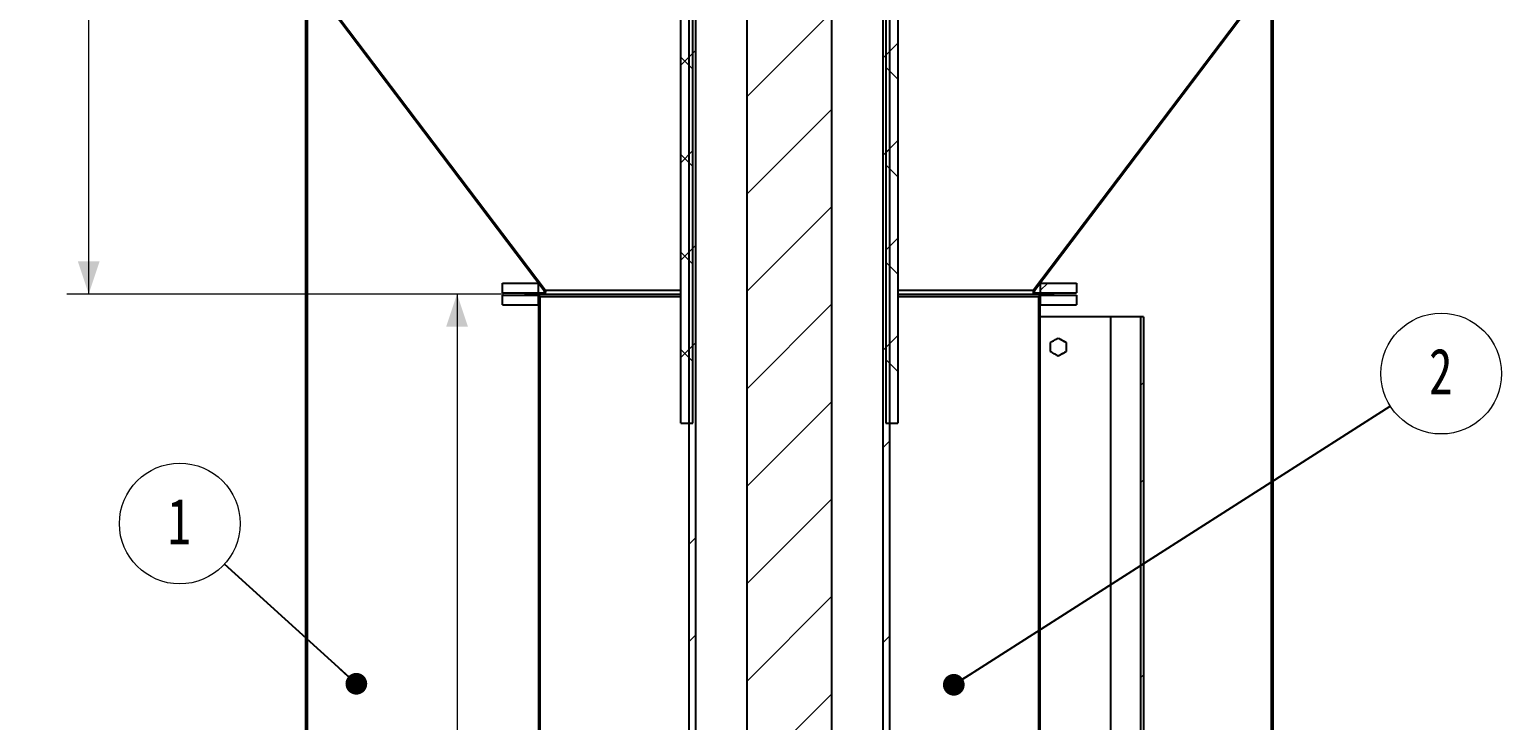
# Model space of a CAD drawing. Header units: millimetres. Extents: x 2 to 418, y 2 to 295.
# Drawn here: x 93.3 to 161.1, y 156 to 187.8 of the extents above; entities that cross this region are included whole.
import ezdxf

# ---------------------------------------------------------------- set-up
doc = ezdxf.new("R2010")
doc.units = ezdxf.units.MM
doc.styles.add('SLDTEXTSTYLE0', font='TXT', dxfattribs={"width": 0.75})
doc.dimstyles.new('SLDDIMSTYLE1', dxfattribs={"dimtxt": 2.116667, "dimasz": 1.5, "dimexe": 0, "dimexo": 0.0625, "dimgap": 0.529167, "dimtad": 1, "dimdec": 1, "dimlfac": 18, "dimrnd": 1e-09, "dimzin": 4, "dimdsep": 46, "dimtxsty": 'SLDTEXTSTYLE0', "dimsah": 1, "dimcen": 0.09, "dimadec": 0, "dimazin": 1, "dimtfac": 1, "dimtdec": 0, "dimtofl": 0, "dimtmove": 0, "dimatfit": 3, "dimfxl": 1, "dimfrac": 2, "dimtolj": 1, "dimtzin": 12, "dimarcsym": 0})
doc.dimstyles.new('SLDDIMSTYLE3', dxfattribs={"dimtxt": 0.18, "dimasz": 1, "dimexe": 0, "dimexo": 0.0625, "dimgap": 0, "dimtad": 0, "dimtih": 1, "dimtoh": 1, "dimdec": 0, "dimrnd": 1e-09, "dimzin": 0, "dimdsep": 46, "dimtxsty": 'Standard', "dimblk1": 'DOT', "dimblk2": 'DOT', "dimsah": 1, "dimcen": 0.09, "dimadec": 0, "dimazin": 0, "dimtfac": 1, "dimtdec": 0, "dimtofl": 0, "dimtmove": 0, "dimatfit": 3, "dimldrblk": 'DOT', "dimfxl": 1, "dimfrac": 2, "dimtolj": 1, "dimtzin": 0, "dimarcsym": 0})

# ---------------------------------------------------------------- blocks, each defined once
blk = doc.blocks.new('_D_5')
at = {"color": 7, "linetype": 'Continuous', "lineweight": 18, "transparency": 16777216}
for p, q in [((103.016, 215.226), (95.014, 215.226)), ((96.014, 175.615), (96.014, 215.226)), ((115.127, 175.615), (95.014, 175.615))]:
    blk.add_line(p, q, dxfattribs=at)
for points in [[(96.014, 215.226), (95.514, 213.726), (96.514, 213.726)], [(96.014, 175.615), (96.514, 177.115), (95.514, 177.115)]]:
    blk.add_solid(points, dxfattribs=at)
at = {"color": 7, "linetype": 'Continuous', "lineweight": 18, "transparency": 16777216, "insert": (93.285, 194.794), "char_height": 2.1167, "attachment_point": 1, "rotation": 90, "style": 'SLDTEXTSTYLE0'}
blk.add_mtext('713.0', dxfattribs=at)
blk = doc.blocks.new('_D_7')
at = {"color": 7, "linetype": 'Continuous', "lineweight": 18, "transparency": 16777216}
for p, q in [((115.127, 175.615), (111.986, 175.615)), ((112.986, 175.615), (112.986, 129.115))]:
    blk.add_line(p, q, dxfattribs=at)
for points in [[(112.986, 175.615), (112.486, 174.115), (113.486, 174.115)], [(112.986, 129.115), (113.486, 130.615), (112.486, 130.615)]]:
    blk.add_solid(points, dxfattribs=at)
at = {"color": 7, "linetype": 'Continuous', "lineweight": 18, "transparency": 16777216, "insert": (110.258, 148.281), "char_height": 2.1167, "attachment_point": 1, "rotation": 90, "style": 'SLDTEXTSTYLE0'}
blk.add_mtext('837.0', dxfattribs=at)
blk = doc.blocks.new('SW_NOTE_7')
at = {"color": 0, "linetype": 'Continuous', "lineweight": 0}
blk.add_circle((2.344, 1.497), 2.782, dxfattribs=at)
at = {"color": 0, "linetype": 'Continuous', "lineweight": 0, "insert": (2.323, 2.659), "char_height": 2.117, "attachment_point": 2, "style": 'SLDTEXTSTYLE0'}
blk.add_mtext('2', dxfattribs=at)
blk = doc.blocks.new('_DOT')
at = {"color": 0, "linetype": 'ByBlock', "lineweight": -2}
blk.add_line((-0.5, 0), (-1, 0), dxfattribs=at)
at = {"color": 0, "linetype": 'ByBlock', "const_width": 0.5}
blk.add_lwpolyline([(-0.25, 0, 1), (0.25, 0, 1)], format="xyb", close=True, dxfattribs=at)
blk = doc.blocks.new('SW_NOTE_10')
at = {"color": 0, "linetype": 'Continuous', "lineweight": 0}
blk.add_circle((-2.06, 1.87), 2.782, dxfattribs=at)
at = {"color": 0, "linetype": 'Continuous', "lineweight": 0, "insert": (-2.081, 3.031), "char_height": 2.117, "attachment_point": 2, "style": 'SLDTEXTSTYLE0'}
blk.add_mtext('1', dxfattribs=at)

msp = doc.modelspace()

# ---------------------------------------------------------------- hatches: boundary and pattern name
at = {"linetype": 'Continuous', "lineweight": 18}
h = msp.add_hatch(dxfattribs=at)
h.set_pattern_fill('ANSI31', style=0)
edge = h.paths.add_edge_path(flags=0)
edge.add_line((126.5262, 259.8887), (126.5262, 258.4407))
edge.add_line((126.5262, 258.4407), (124.6013, 258.4407))
edge.add_line((124.6013, 258.4407), (124.6013, 197.3296))
edge.add_line((124.6013, 197.3296), (126.3495, 197.3296))
edge.add_line((126.3495, 197.3296), (126.3495, 138.2884))
edge.add_line((126.3495, 138.2884), (126.5262, 138.2884))
edge.add_line((126.5262, 138.2884), (126.5262, 136.8404))
edge.add_line((126.5262, 136.8404), (127.149, 136.3719))
edge.add_ellipse((128.2939, 137.1329), major_axis=(-1.5713, 0), ratio=0.7071068, start_angle=43.22853, end_angle=67.977783)
edge.add_line((127.7047, 136.1029), (127.7047, 137.1273))
edge.add_spline(control_points=[(127.7047, 137.1273), (127.7046, 137.1311), (127.7046, 137.1348), (127.7047, 137.1385)], knot_values=[0, 0, 0, 0, 1, 1, 1, 1], weights=[1, 1, 1, 1], degree=3, periodic=0)
edge.add_line((127.7047, 137.1385), (127.7047, 138.2884))
edge.add_line((127.7047, 138.2884), (128.8832, 138.2884))
edge.add_line((128.8832, 138.2884), (128.8832, 136.1029))
edge.add_ellipse((128.2939, 137.1329), major_axis=(1.5713, 0), ratio=0.7071068, start_angle=292.026408, end_angle=316.77147)
edge.add_line((129.4388, 136.3719), (130.0617, 136.8405))
edge.add_line((130.0617, 136.8405), (130.0617, 138.2884))
edge.add_line((130.0617, 138.2884), (130.2384, 138.2884))
edge.add_line((130.2384, 138.2884), (130.2384, 197.3296))
edge.add_line((130.2384, 197.3296), (131.9866, 197.3296))
edge.add_line((131.9866, 197.3296), (131.9866, 258.4407))
edge.add_line((131.9866, 258.4407), (130.0617, 258.4407))
edge.add_line((130.0617, 258.4407), (130.0617, 259.8886))
edge.add_line((130.0617, 259.8886), (129.4388, 260.3572))
edge.add_ellipse((128.2939, 259.5962), major_axis=(1.5713, 0), ratio=0.7071068, start_angle=43.22853, end_angle=67.973592)
edge.add_line((128.8832, 260.6262), (128.8832, 258.4407))
edge.add_line((128.8832, 258.4407), (127.7047, 258.4407))
edge.add_line((127.7047, 258.4407), (127.7047, 259.5906))
edge.add_spline(control_points=[(127.7047, 259.5906), (127.7047, 259.5943), (127.7047, 259.598), (127.7047, 259.6018)], knot_values=[0, 0, 0, 0, 1, 1, 1, 1], weights=[1, 1, 1, 1], degree=3, periodic=0)
edge.add_line((127.7047, 259.6018), (127.7047, 260.6262))
edge.add_ellipse((128.2939, 259.5962), major_axis=(-1.5713, 0), ratio=0.7071068, start_angle=292.022217, end_angle=316.77147)
edge.add_line((127.149, 260.3572), (126.5262, 259.8887))
h = msp.add_hatch(dxfattribs=at)
h.set_pattern_fill('ANSI32', style=0)
h.paths.add_polyline_path([(123.6828, 198.0589), (123.6828, 133.3366), (123.9884, 133.3366), (123.9884, 198.0589)], flags=0)
h = msp.add_hatch(dxfattribs=at)
h.set_pattern_fill('ANSI32', style=0)
h.paths.add_polyline_path([(132.5995, 198.0589), (132.5995, 133.3366), (132.9051, 133.3366), (132.9051, 198.0589)], flags=0)
h = msp.add_hatch(dxfattribs=at)
h.set_pattern_fill('ANSI37', style=0)
h.paths.add_polyline_path([(123.2939, 194.6702), (123.2939, 169.6702), (123.8495, 169.6702), (123.8495, 194.6702)], flags=0)
h = msp.add_hatch(dxfattribs=at)
h.set_pattern_fill('ANSI37', style=0)
h.paths.add_polyline_path([(133.2939, 169.6702), (133.2939, 194.6702), (132.7384, 194.6702), (132.7384, 169.6702)], flags=0)
h = msp.add_hatch(dxfattribs=at)
h.set_pattern_fill('ANSI32', style=0)
edge = h.paths.add_edge_path(flags=0)
edge.add_line((106.1163, 190.1482), (117.0038, 175.7593))
edge.add_arc((116.9595, 175.7258), 0.0556, -90, 37.113117, ccw=False)
edge.add_line((116.9595, 175.6702), (116.4606, 175.6702))
edge.add_line((116.4606, 175.6702), (116.4606, 175.6147))
edge.add_line((116.4606, 175.6147), (116.9595, 175.6147))
edge.add_arc((116.9595, 175.7258), 0.1111, 270, 397.113117)
edge.add_line((117.0481, 175.7928), (106.1607, 190.1817))
edge.add_arc((106.072, 190.1147), 0.1111, 37.113117, 90)
edge.add_line((106.072, 190.2258), (105.294, 190.2258))
edge.add_line((105.294, 190.2258), (105.294, 190.1702))
edge.add_line((105.294, 190.1702), (106.072, 190.1702))
edge.add_arc((106.072, 190.1147), 0.0556, 37.113117, 90, ccw=False)
h = msp.add_hatch(dxfattribs=at)
h.set_pattern_fill('ANSI32', style=0)
h.paths.add_polyline_path([(106.0162, 190.2258), (106.0162, 129.1147), (106.0995, 129.1147), (106.0995, 190.2258)], flags=0)
h = msp.add_hatch(dxfattribs=at)
h.set_pattern_fill('ANSI32', style=0)
edge = h.paths.add_edge_path(flags=0)
edge.add_line((140.1273, 175.6702), (139.6285, 175.6702))
edge.add_arc((139.6285, 175.7258), 0.0556, 142.886883, 270, ccw=False)
edge.add_line((139.5842, 175.7593), (150.4716, 190.1482))
edge.add_arc((150.5159, 190.1147), 0.0556, 90, 142.886883, ccw=False)
edge.add_line((150.5159, 190.1702), (151.294, 190.1702))
edge.add_line((151.294, 190.1702), (151.294, 190.2258))
edge.add_line((151.294, 190.2258), (150.5159, 190.2258))
edge.add_arc((150.5159, 190.1147), 0.1111, 90, 142.886883)
edge.add_line((150.4273, 190.1817), (139.5399, 175.7928))
edge.add_arc((139.6285, 175.7258), 0.1111, 142.886883, 270)
edge.add_line((139.6285, 175.6147), (140.1273, 175.6147))
edge.add_line((140.1273, 175.6147), (140.1273, 175.6702))
h = msp.add_hatch(dxfattribs=at)
h.set_pattern_fill('ANSI32', style=0)
h.paths.add_polyline_path([(150.5718, 190.2258), (150.4884, 190.2258), (150.4884, 152.7258), (150.5718, 152.7258)], flags=0)
h = msp.add_hatch(dxfattribs=at)
h.set_pattern_fill('ANSI32', style=0)
h.paths.add_polyline_path([(115.0718, 176.1147), (115.0718, 175.6702), (116.7384, 175.6702), (116.7384, 176.1147)], flags=0)
h = msp.add_hatch(dxfattribs=at)
h.set_pattern_fill('ANSI32', style=0)
h.paths.add_polyline_path([(141.5162, 175.6702), (141.5162, 176.1147), (139.8495, 176.1147), (139.8495, 175.6702)], flags=0)
h = msp.add_hatch(dxfattribs=at)
h.set_pattern_fill('ANSI32', style=0)
h.paths.add_polyline_path([(115.0718, 175.5591), (115.0718, 175.1147), (116.7384, 175.1147), (116.7384, 175.5591)], flags=0)
h = msp.add_hatch(dxfattribs=at)
h.set_pattern_fill('ANSI32', style=0)
edge = h.paths.add_edge_path(flags=0)
edge.add_line((116.794, 129.2258), (116.794, 175.5036))
edge.add_arc((116.6829, 175.5036), 0.1111, 0, 90)
edge.add_line((116.6829, 175.6147), (116.1273, 175.6147))
edge.add_line((116.1273, 175.6147), (116.1273, 175.5591))
edge.add_line((116.1273, 175.5591), (116.6829, 175.5591))
edge.add_arc((116.6829, 175.5036), 0.0556, 0, 90, ccw=False)
edge.add_line((116.7384, 175.5036), (116.7384, 129.2258))
edge.add_arc((116.6829, 129.2258), 0.0556, 270, 360, ccw=False)
edge.add_line((116.6829, 129.1702), (116.1829, 129.1702))
edge.add_line((116.1829, 129.1702), (116.1829, 129.1147))
edge.add_line((116.1829, 129.1147), (116.6829, 129.1147))
edge.add_arc((116.6829, 129.2258), 0.1111, 270, 360)
h = msp.add_hatch(dxfattribs=at)
h.set_pattern_fill('ANSI32', style=0)
edge = h.paths.add_edge_path(flags=0)
edge.add_line((139.794, 175.5036), (139.794, 129.2258))
edge.add_arc((139.9051, 129.2258), 0.1111, 180, 270)
edge.add_line((139.9051, 129.1147), (140.4051, 129.1147))
edge.add_line((140.4051, 129.1147), (140.4051, 129.1702))
edge.add_line((140.4051, 129.1702), (139.9051, 129.1702))
edge.add_arc((139.9051, 129.2258), 0.0556, 180, 270, ccw=False)
edge.add_line((139.8495, 129.2258), (139.8495, 175.5036))
edge.add_arc((139.9051, 175.5036), 0.0556, 90, 180, ccw=False)
edge.add_line((139.9051, 175.5591), (140.4606, 175.5591))
edge.add_line((140.4606, 175.5591), (140.4606, 175.6147))
edge.add_line((140.4606, 175.6147), (139.9051, 175.6147))
edge.add_arc((139.9051, 175.5036), 0.1111, 90, 180)
h = msp.add_hatch(dxfattribs=at)
h.set_pattern_fill('ANSI32', style=0)
h.paths.add_polyline_path([(141.5162, 175.1147), (141.5162, 175.5591), (139.8495, 175.5591), (139.8495, 175.1147)], flags=0)
h = msp.add_hatch(dxfattribs=at)
h.set_pattern_fill('ANSI32', style=0)
h.paths.add_polyline_path([(144.4865, 130.1147), (144.6011, 130.1147), (144.6011, 174.5591), (144.4865, 174.5591)], flags=0)
h = msp.add_hatch(dxfattribs=at)
h.set_pattern_fill('ANSI31', style=0)
edge = h.paths.add_edge_path(flags=0)
edge.add_line((140.6829, 173.5872), (140.6356, 173.5599))
edge.add_spline(control_points=[(140.6356, 173.5599), (140.6267, 173.5548), (140.6178, 173.5498), (140.6088, 173.5447), (140.5441, 173.5087), (140.4795, 173.4724), (140.4161, 173.434), (140.4002, 173.4244), (140.3843, 173.4149), (140.3683, 173.4056)], knot_values=[0, 0, 0, 0, 0.0005553, 0.0005553, 0.0005553, 0.0045566, 0.0045566, 0.0045566, 0.0055565, 0.0055565, 0.0055565, 0.0055565], weights=[1, 1, 1, 1, 1, 1, 1, 1, 1, 1], degree=3, periodic=0)
edge.add_line((140.3683, 173.4056), (140.3218, 173.3787))
edge.add_line((140.3218, 173.3787), (140.3218, 173.3251))
edge.add_spline(control_points=[(140.3218, 173.3251), (140.3218, 173.3145), (140.3216, 173.3038), (140.3215, 173.2932), (140.3203, 173.2191), (140.3195, 173.145), (140.321, 173.0709), (140.3214, 173.0524), (140.3218, 173.0339), (140.3218, 173.0154)], knot_values=[0, 0, 0, 0, 0.0005744, 0.0005744, 0.0005744, 0.0045757, 0.0045757, 0.0045757, 0.0055756, 0.0055756, 0.0055756, 0.0055756], weights=[1, 1, 1, 1, 1, 1, 1, 1, 1, 1], degree=3, periodic=0)
edge.add_line((140.3218, 173.0154), (140.3218, 172.9618))
edge.add_line((140.3218, 172.9618), (140.3683, 172.9349))
edge.add_spline(control_points=[(140.3683, 172.9349), (140.3772, 172.9297), (140.3861, 172.9245), (140.3949, 172.9192), (140.4585, 172.8812), (140.5223, 172.8434), (140.5872, 172.8077), (140.6034, 172.7988), (140.6196, 172.7898), (140.6356, 172.7805)], knot_values=[0, 0, 0, 0, 0.0005553, 0.0005553, 0.0005553, 0.0045566, 0.0045566, 0.0045566, 0.0055565, 0.0055565, 0.0055565, 0.0055565], weights=[1, 1, 1, 1, 1, 1, 1, 1, 1, 1], degree=3, periodic=0)
edge.add_line((140.6356, 172.7805), (140.6829, 172.7533))
edge.add_line((140.6829, 172.7533), (140.7303, 172.7807))
edge.add_spline(control_points=[(140.7303, 172.7807), (140.7386, 172.7855), (140.747, 172.7902), (140.7553, 172.7948), (140.82, 172.831), (140.8847, 172.8672), (140.9481, 172.9056), (140.9639, 172.9152), (140.9798, 172.9247), (140.9958, 172.934)], knot_values=[0, 0, 0, 0, 0.000517, 0.000517, 0.000517, 0.0045182, 0.0045182, 0.0045182, 0.0055181, 0.0055181, 0.0055181, 0.0055181], weights=[1, 1, 1, 1, 1, 1, 1, 1, 1, 1], degree=3, periodic=0)
edge.add_line((140.9958, 172.934), (141.044, 172.9618))
edge.add_line((141.044, 172.9618), (141.044, 173.0175))
edge.add_spline(control_points=[(141.044, 173.0175), (141.044, 173.0267), (141.0441, 173.0359), (141.0442, 173.0451), (141.0452, 173.1192), (141.0462, 173.1933), (141.0447, 173.2674), (141.0443, 173.2859), (141.044, 173.3045), (141.044, 173.323)], knot_values=[0, 0, 0, 0, 0.0004977, 0.0004977, 0.0004977, 0.0044989, 0.0044989, 0.0044989, 0.0054988, 0.0054988, 0.0054988, 0.0054988], weights=[1, 1, 1, 1, 1, 1, 1, 1, 1, 1], degree=3, periodic=0)
edge.add_line((141.044, 173.323), (141.044, 173.3787))
edge.add_line((141.044, 173.3787), (140.9958, 173.4065))
edge.add_spline(control_points=[(140.9958, 173.4065), (140.9875, 173.4113), (140.9793, 173.4162), (140.9711, 173.4211), (140.9074, 173.459), (140.8437, 173.4969), (140.7788, 173.5326), (140.7626, 173.5416), (140.7464, 173.5505), (140.7303, 173.5598)], knot_values=[0, 0, 0, 0, 0.000517, 0.000517, 0.000517, 0.0045182, 0.0045182, 0.0045182, 0.0055181, 0.0055181, 0.0055181, 0.0055181], weights=[1, 1, 1, 1, 1, 1, 1, 1, 1, 1], degree=3, periodic=0)
edge.add_line((140.7303, 173.5598), (140.6829, 173.5872))

# ---------------------------------------------------------------- linework, layer by layer
at = {"color": 7, "linetype": 'Continuous', "lineweight": 25}
for p, q in [((123.6828, 133.3366), (123.6828, 198.0589)), ((123.9884, 133.3366), (123.9884, 198.0589)), ((132.5995, 198.0589), (132.5995, 133.3366)), ((132.9051, 198.0589), (132.9051, 133.3366)), ((126.3495, 138.2884), (126.3495, 197.3296)), ((130.2384, 197.3296), (130.2384, 138.2884)), ((123.2939, 169.6702), (123.2939, 194.6702)), ((123.8495, 169.6702), (123.8495, 194.6702)), ((132.7384, 194.6702), (132.7384, 169.6702)), ((133.2939, 194.6702), (133.2939, 169.6702)), ((106.0162, 129.1147), (106.0162, 190.2258)), ((106.0995, 129.1147), (106.0995, 190.2258)), ((117.0038, 175.7593), (106.1163, 190.1482)), ((117.0481, 175.7928), (106.1607, 190.1817)), ((150.4273, 190.1817), (139.5399, 175.7928)), ((150.4716, 190.1482), (139.5842, 175.7593)), ((150.4884, 190.2258), (150.4884, 152.7258)), ((150.5718, 190.2258), (150.5718, 152.7258)), ((115.0718, 175.6702), (115.0718, 176.1147)), ((115.0718, 176.1147), (116.7384, 176.1147)), ((115.0718, 175.6702), (116.7384, 175.6702)), ((116.4606, 175.6702), (116.4606, 175.6147)), ((116.4606, 175.6702), (116.9595, 175.6702)), ((116.7384, 175.6702), (116.7384, 176.1147)), ((139.6285, 175.6702), (140.1273, 175.6702)), ((139.8495, 176.1147), (139.8495, 175.6702)), ((139.8495, 176.1147), (141.5162, 176.1147)), ((139.8495, 175.6702), (141.5162, 175.6702)), ((140.1273, 175.6147), (140.1273, 175.6702)), ((141.5162, 176.1147), (141.5162, 175.6702)), ((115.0718, 175.1147), (115.0718, 175.5591)), ((115.0718, 175.5591), (116.7384, 175.5591)), ((115.0718, 175.1147), (116.7384, 175.1147)), ((116.1273, 175.6147), (116.1273, 175.5591)), ((116.1273, 175.6147), (116.6829, 175.6147)), ((116.1273, 175.5591), (116.6829, 175.5591)), ((116.4606, 175.6147), (116.9595, 175.6147)), ((116.7384, 175.1147), (116.7384, 175.5591)), ((116.7384, 175.5036), (116.7384, 129.2258)), ((116.794, 175.5036), (116.794, 129.2258)), ((116.9595, 175.6147), (123.2939, 175.6147)), ((133.2939, 175.6147), (139.6285, 175.6147)), ((139.6285, 175.6147), (140.1273, 175.6147)), ((139.794, 129.2258), (139.794, 175.5036)), ((139.8495, 175.5591), (139.8495, 175.1147)), ((139.8495, 175.5591), (141.5162, 175.5591)), ((139.8495, 129.2258), (139.8495, 175.5036)), ((139.8495, 175.1147), (141.5162, 175.1147)), ((139.9051, 175.6147), (140.4606, 175.6147)), ((139.9051, 175.5591), (140.4606, 175.5591)), ((140.4606, 175.5591), (140.4606, 175.6147)), ((141.5162, 175.5591), (141.5162, 175.1147)), ((143.1074, 174.5591), (139.8495, 174.5591)), ((143.1074, 130.1147), (143.1074, 174.5591)), ((144.4865, 174.5591), (143.1074, 174.5591)), ((144.4865, 130.1147), (144.4865, 174.5591)), ((144.6011, 174.5591), (144.4865, 174.5591)), ((144.6011, 174.5591), (144.6011, 130.1147)), ((140.3218, 173.3787), (140.3683, 173.4056)), ((140.3218, 173.3251), (140.3218, 173.3787)), ((140.3218, 172.9618), (140.3218, 173.0154)), ((140.3683, 172.9349), (140.3218, 172.9618)), ((140.6356, 173.5599), (140.6829, 173.5872)), ((140.6829, 173.5872), (140.7303, 173.5598)), ((140.6829, 173.5872), (140.683, 173.5872)), ((140.683, 173.5872), (140.7346, 173.5574)), ((140.9958, 173.4065), (141.044, 173.3787)), ((141.044, 172.9618), (140.9958, 172.934)), ((141.044, 173.3787), (141.044, 173.323)), ((141.044, 173.0175), (141.044, 172.9618)), ((140.6829, 172.7533), (140.6356, 172.7805)), ((140.7303, 172.7807), (140.6829, 172.7533)), ((140.6829, 172.7533), (140.683, 172.7533)), ((140.7373, 172.7846), (140.683, 172.7533)), ((123.2939, 169.6702), (123.8495, 169.6702)), ((132.7384, 169.6702), (133.2939, 169.6702))]:
    msp.add_line(p, q, dxfattribs=at)
at = {"color": 8, "linetype": 'Continuous', "lineweight": 25}
for p, q in [((117.0481, 175.7928), (123.2939, 175.7928)), ((133.2939, 175.7928), (139.5399, 175.7928)), ((116.794, 175.5036), (123.2939, 175.5036)), ((133.2939, 175.5036), (139.794, 175.5036))]:
    msp.add_line(p, q, dxfattribs=at)
at = {"color": 7, "linetype": 'Continuous', "lineweight": 25}
for centre, radius, start, end in [((116.9595, 175.7258), 0.1111, 270, 37.113117), ((116.9595, 175.7258), 0.0556, 270, 37.113117), ((139.6285, 175.7258), 0.1111, 142.886883, 270), ((139.6285, 175.7258), 0.0556, 142.886883, 270), ((116.6829, 175.5036), 0.1111, 0, 90), ((116.6829, 175.5036), 0.0556, 0, 90), ((139.9051, 175.5036), 0.1111, 90, 180), ((139.9051, 175.5036), 0.0556, 90, 180)]:
    msp.add_arc(centre, radius, start, end, dxfattribs=at)
for points, knots in [([(140.3218, 173.0154), (140.3215, 173.0339), (140.3202, 173.1265), (140.3209, 173.2298), (140.3217, 173.3145), (140.3218, 173.3251)], [0, 0, 0, 0, 0.17937041, 0.89697936, 1, 1, 1, 1]), ([(140.3683, 173.4056), (140.3842, 173.4151), (140.4638, 173.4625), (140.5533, 173.5133), (140.6267, 173.5549), (140.6356, 173.5599)], [0, 0, 0, 0, 0.1799862, 0.9000575, 1, 1, 1, 1]), ([(140.7303, 173.5598), (140.7742, 173.5345), (140.8627, 173.4834), (140.9512, 173.4323), (140.9958, 173.4065)], [0, 0, 0, 0, 0.4954104, 1, 1, 1, 1]), ([(140.7303, 173.5598), (140.7465, 173.5508), (140.8274, 173.5056), (140.9154, 173.4538), (140.9876, 173.4114), (140.9958, 173.4065)], [0, 0, 0, 0, 0.1812376, 0.9063128, 1, 1, 1, 1]), ([(141.044, 173.323), (141.0442, 173.3045), (141.0455, 173.2119), (141.0447, 173.11), (141.044, 173.0267), (141.044, 173.0175)], [0, 0, 0, 0, 0.1818735, 0.9094911, 1, 1, 1, 1]), ([(141.044, 173.323), (141.044, 173.2725), (141.044, 173.1707), (141.044, 173.0689), (141.044, 173.0175)], [0, 0, 0, 0, 0.4954373, 1, 1, 1, 1]), ([(140.6356, 172.7805), (140.6195, 172.7896), (140.5386, 172.8347), (140.4499, 172.8869), (140.3772, 172.9297), (140.3683, 172.9349)], [0, 0, 0, 0, 0.1799862, 0.9000578, 1, 1, 1, 1]), ([(140.9958, 172.934), (140.952, 172.9086), (140.8635, 172.8576), (140.775, 172.8065), (140.7303, 172.7807)], [0, 0, 0, 0, 0.4954068, 1, 1, 1, 1]), ([(140.9958, 172.934), (140.9799, 172.9245), (140.9004, 172.877), (140.8114, 172.8267), (140.7387, 172.7854), (140.7303, 172.7807)], [0, 0, 0, 0, 0.18123765, 0.90631314, 1, 1, 1, 1])]:
    msp.add_open_spline(points, degree=3, knots=knots, dxfattribs=at)

# ---------------------------------------------------------------- block references
at = {"color": 7, "linetype": 'Continuous', "lineweight": 0}
for name, p in [('SW_NOTE_7', (155.9771, 170.4489)), ('SW_NOTE_10', (102.2714, 163.1655))]:
    msp.add_blockref(name, p, dxfattribs=at)

# ---------------------------------------------------------------- dimensions: what is measured, and where the dimension line sits
at = {"color": 7, "linetype": 'Continuous', "lineweight": 18}
for base, p2, picture, middle in [((96.0136, 215.2258), (104.0162, 215.2258), '_D_5', (96.0136, 198.3123)), ((112.9861, 129.1147), (111.4051, 129.1147), '_D_7', (112.9861, 151.7991))]:
    dim = msp.add_linear_dim(base=base, p1=(116.1273, 175.6147), p2=p2, angle=90, dimstyle='SLDDIMSTYLE1', dxfattribs=at)
    dim.commit()
    dim.dimension.update_dxf_attribs({"geometry": picture, "text_midpoint": middle, "dimtype": 160})

# ---------------------------------------------------------------- leaders
at = {"color": 7, "linetype": 'Continuous', "lineweight": 0}
for points in [[(135.8681, 157.6061), (155.9771, 170.4489)], [(108.3449, 157.6528), (102.2714, 163.1655)]]:
    msp.add_leader(points, dimstyle='SLDDIMSTYLE3', dxfattribs=at)

doc.saveas('drawing.dxf')
